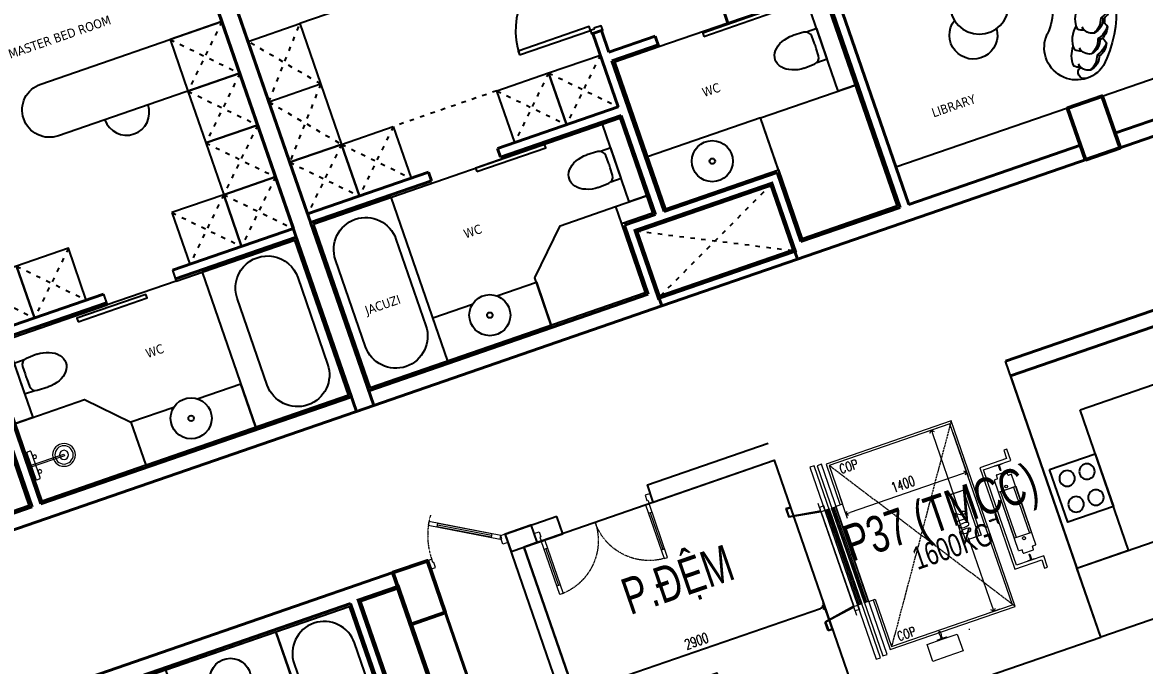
# Model space of a CAD drawing. Header units: millimetres. Extents: x -361654186 to 361255443, y -278569811 to 278836587.
# Drawn here: x -89505 to -77211, y 36357 to 43406 of the extents above; entities that cross this region are included whole.
import ezdxf
from ezdxf.enums import TextEntityAlignment as Align
from ezdxf.xclip import XClip

# ---------------------------------------------------------------- set-up
doc = ezdxf.new("R2010")
doc.units = ezdxf.units.MM
doc.header["$MEASUREMENT"] = 0
doc.header["$XCLIPFRAME"] = 0
for name, pattern in [('ACAD_ISO03W100', [30, 12, -18]), ('Xref_ST_MBDV Cot vach 30.7.2022$0$ACAD_ISO02W100', [15, 12, -3]), ('Xref_ST_MBDV Cot vach 30.7.2022$0$HIDDEN', [0.375, 0.25, -0.125]), ('Xref_ST_MBDV Cot vach 30.7.2022$0$HIDDEN2', [0.1875, 0.125, -0.0625])]:
    doc.linetypes.add(name, pattern=pattern)
for name, color, linetype, lineweight in [('00_duong_QH', 7, 'Continuous', 9), ('A-NoiThat', 39, 'Continuous', 13), ('KT-Net cat', 1, 'Continuous', 40), ('KT-Net cot vach', 2, 'Continuous', 50), ('KT-Net thay', 7, 'Continuous', 15), ('Xref_ST_MBDV Cot vach 30.7.2022$0$CUA', 37, 'Continuous', 13), ('Xref_ST_MBDV Cot vach 30.7.2022$0$KT-Noi that', 36, 'Continuous', 9)]:
    doc.layers.add(name, color=color, linetype=linetype, lineweight=lineweight)
for name, color, linetype in [('1VinaPVC-Text', 9, 'Continuous'), ('220403_HDN_Penthouse Plan$0$220207_HDN_HBA_PH_PM$0$A-_FURT-LOOSE_E_N', 8, 'Continuous'), ('220403_HDN_Penthouse Plan$0$A-CORE-OTLN', 160, 'Continuous'), ('220403_HDN_Penthouse Plan$0$FURN', 8, 'Continuous'), ('A-_FURN----_E-_N', 251, 'Continuous'), ('A-_SANIEQPT_E-_N', 251, 'Continuous'), ('IDEA - dim', 251, 'Continuous'), ('Kaka - ph', 7, 'Continuous'), ('KT-Net manh', 139, 'Continuous'), ('Xref_ST_MBDV Cot vach 30.7.2022$0$IDEA - dim', 251, 'Continuous'), ('Xref_ST_MBDV Cot vach 30.7.2022$0$KT-Net manh', 139, 'Continuous'), ('Xref_ST_MBDV Cot vach 30.7.2022$0$KT-Text', 7, 'Continuous')]:
    doc.layers.add(name, color=color, linetype=linetype)
doc.styles.add('Tahoma', font='tahoma.ttf')
doc.styles.add('Xref_ST_MBDV Cot vach 30.7.2022$0$Arial', font='arial.ttf', dxfattribs={"width": 0.7})
doc.styles.add('Xref_ST_MBDV Cot vach 30.7.2022$0$ROMANS', font='ROMANS.SHX')
doc.styles.add('Xref_ST_MBDV Cot vach 30.7.2022$0$xref.N.Cot vach tang N2$0$DIM', font='vnsimli.shx', dxfattribs={"width": 0.7})
doc.dimstyles.new('Xref_ST_MBDV Cot vach 30.7.2022$0$xref.N.Cot vach tang N2$0$CCU 1-100 A1', dxfattribs={"dimscale": 100, "dimtxt": 2.2, "dimasz": 1, "dimexe": 1, "dimexo": 0, "dimgap": 1, "dimtad": 1, "dimdec": 0, "dimdsep": 46, "dimtxsty": 'Xref_ST_MBDV Cot vach 30.7.2022$0$xref.N.Cot vach tang N2$0$DIM', "dimblk1": 'Xref_ST_MBDV Cot vach 30.7.2022$0$xref.N.Cot vach tang N2$0$_ARCHTICK', "dimblk2": 'Xref_ST_MBDV Cot vach 30.7.2022$0$xref.N.Cot vach tang N2$0$_ARCHTICK', "dimsah": 1, "dimcen": 0, "dimdle": 1, "dimclrd": 256, "dimclre": 256, "dimclrt": 31, "dimadec": 0, "dimazin": 0, "dimtfac": 1, "dimtdec": 0, "dimtix": 1, "dimtmove": 2, "dimatfit": 3, "dimldrblk": 'Xref_ST_MBDV Cot vach 30.7.2022$0$xref.N.Cot vach tang N2$0$_ARCHTICK', "dimfxl": 8, "dimtolj": 1, "dimarcsym": 0})

# ---------------------------------------------------------------- blocks, each defined once
blk = doc.blocks.new('Xref_ST_MBDV Cot vach 30.7.2022$0$xref.N.Cot vach tang N2$0$_Open90')
at = {"color": 0, "linetype": 'ByBlock', "lineweight": -2}
for p, q in [((0, 0), (-1, 0)), ((-0.5, 0.5), (0, 0)), ((0, 0), (-0.5, -0.5))]:
    blk.add_line(p, q, dxfattribs=at)
blk = doc.blocks.new('*D45')
at = {"layer": 'Defpoints', "color": 0, "transparency": 16777216}
for p in [(-79547, 38937), (-79480, 38960, 0), (-78795, 36975, 0)]:
    blk.add_point(p, dxfattribs=at)
at = {"layer": 'Xref_ST_MBDV Cot vach 30.7.2022$0$KT-Noi that', "color": 5, "transparency": 16777216}
for p, q in [((-79480, 38960), (-79595, 38920)), ((-79531, 38889), (-79257, 38095)), ((-78878, 36999), (-79141, 37758)), ((-78795, 36975), (-78909, 36935))]:
    blk.add_line(p, q, dxfattribs=at)
at = {"layer": 'Xref_ST_MBDV Cot vach 30.7.2022$0$KT-Noi that', "color": 5, "transparency": 16777216, "xscale": 50, "yscale": 50, "zscale": 50}
for p, rotation in [((-79547, 38937), 109.0471379540465), ((-78862, 36952), 289.0471379540465)]:
    blk.add_blockref('Xref_ST_MBDV Cot vach 30.7.2022$0$xref.N.Cot vach tang N2$0$_Open90', p, dxfattribs=dict(at, rotation=rotation))
at = {"layer": 'Xref_ST_MBDV Cot vach 30.7.2022$0$KT-Noi that', "color": 5, "transparency": 16777216, "insert": (-79199, 37927), "char_height": 110, "attachment_point": 5, "rotation": 289.0471, "style": 'Xref_ST_MBDV Cot vach 30.7.2022$0$xref.N.Cot vach tang N2$0$DIM'}
blk.add_mtext('\\A1;2100', dxfattribs=at)
blk = doc.blocks.new('Xref_ST_MBDV Cot vach 30.7.2022$0$xref.N.Cot vach tang N2$0$_ARCHTICK')
at = {"color": 0, "linetype": 'ByBlock', "const_width": 0.15}
blk.add_lwpolyline([(-0.5, -0.5), (0.5, 0.5)], dxfattribs=at)
blk = doc.blocks.new('*D46')
at = {"layer": 'Defpoints', "color": 0, "transparency": 16777216}
for p in [(-79312, 38912, 0), (-80554, 38219), (-80485, 38019)]:
    blk.add_point(p, dxfattribs=at)
at = {"layer": 'Xref_ST_MBDV Cot vach 30.7.2022$0$KT-Noi that', "color": 5, "transparency": 16777216}
for p, q in [((-79312, 38912), (-79145, 38428)), ((-79209, 38459), (-80438, 38035)), ((-80554, 38219), (-80469, 37971))]:
    blk.add_line(p, q, dxfattribs=at)
at = {"layer": 'Xref_ST_MBDV Cot vach 30.7.2022$0$KT-Noi that', "color": 5, "transparency": 16777216, "xscale": 50, "yscale": 50, "zscale": 50}
for p, rotation in [((-79162, 38476), 19.04713795298991), ((-80485, 38019), 199.0471379529899)]:
    blk.add_blockref('Xref_ST_MBDV Cot vach 30.7.2022$0$xref.N.Cot vach tang N2$0$_Open90', p, dxfattribs=dict(at, rotation=rotation))
at = {"layer": 'Xref_ST_MBDV Cot vach 30.7.2022$0$KT-Noi that', "color": 5, "transparency": 16777216, "insert": (-79858, 38346), "char_height": 110, "attachment_point": 5, "rotation": 19.0471, "style": 'Xref_ST_MBDV Cot vach 30.7.2022$0$xref.N.Cot vach tang N2$0$DIM'}
blk.add_mtext('\\A1;1400', dxfattribs=at)
blk = doc.blocks.new('*U25')
for p, q in [((-1260, 525), (-1300, 525)), ((-1280, 100), (-1280, 525)), ((-90, 525), (-50, 525)), ((-70, 100), (-70, 525)), ((-1260, 100), (-1300, 100)), ((-90, 100), (-50, 100))]:
    blk.add_line(p, q)
for points in [[(-1300, 0), (-1260, 0), (-1260, 625), (-1300, 625)], [(-50, 0), (-90, 0), (-90, 625), (-50, 625)], [(-1350, -100), (-1290, -100), (-1290, -40), (-1300, -40), (-1300, 0), (-1350, 0)], [(0, -100), (-60, -100), (-60, -40), (-50, -40), (-50, 0), (0, 0)]]:
    blk.add_lwpolyline(points, close=True)
at = {"linetype": 'Xref_ST_MBDV Cot vach 30.7.2022$0$HIDDEN2'}
for centre, start, end in [((-1300, 0), 0, 90), ((-50, 0), 90, 180)]:
    blk.add_arc(centre, 625, start, end, dxfattribs=at)
blk = doc.blocks.new('*U27')
blk.add_line((147, -33), (666, -333))
for points in [[(0, 100), (60, 100), (60, 40), (50, 40), (50, 0), (0, 0)], [(50, 0), (743, -400), (763, -365), (70, 35)], [(900, 100), (840, 100), (840, 40), (850, 40), (850, 0), (900, 0)], [(137, -50), (157, -15), (676, -315), (656, -350)]]:
    blk.add_lwpolyline(points, close=True)
at = {"linetype": 'Xref_ST_MBDV Cot vach 30.7.2022$0$HIDDEN'}
blk.add_arc((50, 0), 800, 324.9505, 0, dxfattribs=at)
blk = doc.blocks.new('*D44')
at = {"layer": 'Defpoints', "color": 5, "transparency": 16777216}
for p, q in [((-80627, 36744), (-80731, 37047)), ((-83409, 36070), (-80762, 36984)), ((-83368, 35798), (-83473, 36101))]:
    blk.add_line(p, q, dxfattribs=at)
at = {"layer": 'Defpoints', "color": 0, "transparency": 16777216}
for p in [(-80715, 37000), (-80627, 36744), (-83368, 35798)]:
    blk.add_point(p, dxfattribs=at)
at = {"layer": 'Defpoints', "color": 5, "transparency": 16777216, "xscale": 50, "yscale": 50, "zscale": 50}
for p, rotation in [((-80715, 37000), 19.04713795401963), ((-83456, 36054), 199.0471379540196)]:
    blk.add_blockref('Xref_ST_MBDV Cot vach 30.7.2022$0$xref.N.Cot vach tang N2$0$_Open90', p, dxfattribs=dict(at, rotation=rotation))
at = {"layer": 'Defpoints', "color": 5, "transparency": 16777216, "insert": (-82120, 36626), "char_height": 110, "attachment_point": 5, "rotation": 19.0471, "style": 'Xref_ST_MBDV Cot vach 30.7.2022$0$xref.N.Cot vach tang N2$0$DIM'}
blk.add_mtext('\\A1;2900', dxfattribs=at)
blk = doc.blocks.new('ĂERWER')
at = {"layer": 'Xref_ST_MBDV Cot vach 30.7.2022$0$KT-Text', "extrusion": (-4.67132e-09, 1.35303e-08, 1), "style": 'Xref_ST_MBDV Cot vach 30.7.2022$0$Arial', "width": 0.7}
blk.add_text('P37 (TMCC)', height=400, rotation=19.0471, dxfattribs=at).set_placement((-79424, 37589, 0), align=Align.CENTER)
at = {"layer": 'Xref_ST_MBDV Cot vach 30.7.2022$0$KT-Text', "extrusion": (7.27278e-08, 3.96042e-08, 1), "style": 'Xref_ST_MBDV Cot vach 30.7.2022$0$Arial', "width": 0.7}
blk.add_text('1600KG', height=250, rotation=19.0471, dxfattribs=at).set_placement((-79317, 37288, 0), align=Align.CENTER)
blk = doc.blocks.new('220126_HDN_HBA typical plan$0$210902_YS plan 330pm ver13$0$TOTO-WC-CW822J')
at = {"color": 0}
blk.add_lwpolyline([(-177, -119), (-175, 0), (175, 0), (177, -119)], dxfattribs=at)
blk.add_lwpolyline([(-190, -270), (-183, -145, -0.39087), (-115, -78), (-28, -76, -0.013886), (28, -76), (115, -78, -0.39087), (183, -145), (190, -270)], format="xyb", dxfattribs=at)
blk.add_ellipse((0, -270), major_axis=(0, -270), ratio=0.703704, start_param=4.712389, end_param=7.853982, dxfattribs=at)
blk = doc.blocks.new('A$C2A980E36')
at = {"ltscale": 0.5}
blk.add_lwpolyline([(-10, 0), (10, 0), (10, 400), (-10, 400)], close=True, dxfattribs=at)
blk.add_lwpolyline([(160, 60), (160, 30, -0.414214), (150, 20), (-150, 20, -0.414214), (-160, 30), (-160, 60, -0.414214), (-150, 70), (150, 70, -0.414214)], format="xyb", close=True, dxfattribs=at)
for centre, radius in [((0, 400), 125), ((0, 400), 100), ((0, 400), 50), ((-85, 90), 20), ((85, 90), 20)]:
    blk.add_circle(centre, radius, dxfattribs=at)
blk = doc.blocks.new('skvl9')
at = {"layer": 'A-_FURN----_E-_N', "linetype": 'Continuous'}
blk.add_lwpolyline([(0, -5680), (-2100, -5680, -0.414214), (-2400, -5380), (-2400, -5380, -0.414214), (-2100, -5080), (0, -5080)], format="xyb", close=True, dxfattribs=at)
for points in [[(-600, -5080), (-600, -5680), (0, -5680), (0, -5080), (-600, -5080)], [(-600, -5680), (-600, -6280), (0, -6280), (0, -5680), (-600, -5680)], [(-600, -6280), (-600, -6880), (0, -6880), (0, -6280), (-600, -6280)], [(-3600, -6880), (-3600, -7480), (-3000, -7480), (-3000, -6880), (-3600, -6880)], [(-3000, -6880), (-3000, -7480), (-2400, -7480), (-2400, -6880), (-3000, -6880)], [(-1200, -6880), (-1200, -7480), (-600, -7480), (-600, -6880), (-1200, -6880)], [(-600, -6880), (-600, -7480), (0, -7480), (0, -6880), (-600, -6880)], [(-25, -9405), (-25, -7605), (-1100, -7605), (-1100, -9405)]]:
    blk.add_lwpolyline(points, close=True, dxfattribs=at)
at = {"layer": 'A-_FURN----_E-_N', "linetype": 'Continuous', "extrusion": (-2.48335e-06, -2.77278e-06, 1), "elevation": 0}
blk.add_lwpolyline([(-830, -8002, -1), (-130, -8002), (-130, -9009, -1), (-830, -9009)], format="xyb", close=True, dxfattribs=at)
at = {"layer": 'A-_FURN----_E-_N', "linetype": 'Continuous'}
blk.add_arc((-1312, -5680), 250, 180, 360, dxfattribs=at)
at = {"layer": 'IDEA - dim'}
for p, q in [((-2200, -7480), (-2200, -7605)), ((-1400, -7480), (-1400, -7605)), ((-1400, -7605), (-2200, -7605))]:
    blk.add_line(p, q, dxfattribs=at)
for points in [[(-3725, -6005), (-6000, -6005), (-6000, -7455), (-5450, -7455), (-5450, -9405), (-3725, -9405)], [(-3375, -7605), (-3375, -8505), (-3575, -8505), (-3575, -7605)], [(-2563, -7675), (-1763, -7675), (-1763, -7635), (-2563, -7635)], [(-5450, -8355), (-3725, -8355), (-3725, -9405), (-5450, -9405)]]:
    blk.add_lwpolyline(points, close=True, dxfattribs=at)
for points in [[(-1400, -7605), (-25, -7605), (-25, -9405), (-3575, -9405), (-3575, -7605), (-2200, -7605)], [(-2375, -8905), (-2375, -9405), (-3575, -9405), (-3575, -8505), (-2775, -8505), (-2375, -8905)], [(-1879, -8905), (-2375, -8905), (-2375, -9405), (-1100, -9405), (-1100, -8905), (-1596, -8905)]]:
    blk.add_lwpolyline(points, dxfattribs=at)
for radius in [225, 30]:
    blk.add_circle((-1737, -9080), radius, dxfattribs=at)
at = {"layer": 'KT-Net cat'}
for p, q in [((-3600, -7480), (-2200, -7480)), ((-1400, -7480), (0, -7480)), ((-3600, -7580), (-2200, -7580)), ((-1400, -7580), (0, -7580))]:
    blk.add_line(p, q, dxfattribs=at)
for points in [[(200, -9600), (200, 0)], [(0, -7480), (0, -600)], [(-3700, -9430), (-3700, -5980)], [(-3600, -9430), (-3600, -7580)], [(0, -9430), (0, -7580)], [(-3700, -9430), (-5475, -9430)], [(0, -9430), (-3600, -9430)], [(200, -9600), (-15340, -9600)]]:
    blk.add_lwpolyline(points, dxfattribs=at)
at = {"layer": 'KT-Net manh', "linetype": 'ACAD_ISO03W100', "ltscale": 4}
for p, q in [((-600, -5080), (0, -5680)), ((0, -5080), (-600, -5680)), ((-600, -5680), (0, -6280)), ((0, -5680), (-600, -6280)), ((-600, -6280), (0, -6880)), ((0, -6280), (-600, -6880)), ((-3600, -6880), (-3000, -7480)), ((-3000, -6880), (-2400, -7480)), ((-2400, -6880), (-3000, -7480)), ((-1200, -6880), (-600, -7480)), ((-600, -6880), (-1200, -7480)), ((-600, -6880), (0, -7480)), ((0, -6880), (-600, -7480))]:
    blk.add_line(p, q, dxfattribs=at)
at = {"layer": 'A-_SANIEQPT_E-_N', "xscale": -0.9999999999999991, "rotation": 90.00211520116079}
blk.add_blockref('220126_HDN_HBA typical plan$0$210902_YS plan 330pm ver13$0$TOTO-WC-CW822J', (-3375, -8055), dxfattribs=at)
at = {"layer": 'A-NoiThat', "extrusion": (0, 0, -1), "zscale": -1, "rotation": 89.99788479884786}
blk.add_blockref('A$C2A980E36', (3584, -9005), dxfattribs=at)
at = {"layer": '1VinaPVC-Text', "style": 'Tahoma', "text_generation_flag": 6}
for s, rotation, p in [('MASTER BED ROOM', 180.0017, (-2324, -4709)), ('WC', 180, (-1973, -8302))]:
    blk.add_text(s, height=100, rotation=rotation, dxfattribs=at).set_placement(p)
blk = doc.blocks.new('d900n')
for points in [[(20, -50), (20, -40), (65, -40), (65, 0), (-65, 0), (-65, -50)], [(885, -40), (65, -40), (65, -85), (885, -85)], [(20, -850), (20, -860), (65, -860), (65, -900), (-65, -900), (-65, -850)]]:
    blk.add_lwpolyline(points, close=True)
blk.add_arc((65, -40), 820, 270, 0)
blk = doc.blocks.new('220403_HDN_Penthouse Plan$0$A$Cece1f3a0')
at = {"layer": '220403_HDN_Penthouse Plan$0$FURN'}
blk.add_circle((0, 0), 436, dxfattribs=at)
blk.add_arc((-338, -313, 0), 356, 105.8233, 339.6737, dxfattribs=at)
blk = doc.blocks.new('220403_HDN_Penthouse Plan$0$sofa043')
at = {"color": 0}
for points in [[(-370, -119, 0.14773), (-501, -227, 0.213343), (-664, -305, 0.178662)], [(-319, -166, 0.116002), (-370, -119, 0.249542), (-512, -205, -9.61688)], [(-194, -103, 0.14773), (-325, -211, 0.213343), (-487, -289, 0.178662)], [(-140, -155, 0.125567), (-194, -103, 0.249542), (-336, -189, -9.61688)], [(33, -65, 0.14773), (-98, -173, 0.213343), (-260, -251, 0.178662)], [(103, -243, 0.356772), (33, -65, 0.249542), (-109, -151, -9.61688)], [(-500, -205, 0.306663), (-664, -305, 0.30633), (-595, -433, -0.872847)], [(-324, -190, 0.306663), (-487, -289, 0.30633), (-419, -418, -0.872847)], [(-97, -151, 0.306663), (-260, -251, 0.30633), (-191, -379, -0.872847)], [(108, -218, -0.165541), (160, -270, -0.425989), (-206, -435, -0.121523), (-220, -359, 7.115464)], [(401, -308, -0.356772), (489, -139, -0.249542), (621, -239, 9.61688)], [(609, -238, -0.306663), (761, -354, -0.30633), (680, -475, 0.872847)], [(398, -283, 0.165541), (342, -329, 0.425989), (688, -532, 0.121523), (710, -458, -7.115464)], [(-394, -486, -0.201081), (-609, -489, -0.121523), (-623, -413, 7.115464)], [(-174, -446, -0.24852), (-433, -473, -0.121523), (-447, -397, 7.115464)], [(303, -793, 0.282268), (-252, -764, 0.308297)]]:
    blk.add_lwpolyline(points, format="xyb", dxfattribs=at)
for centre, radius, start, end in [((0, -1267), 1267, 54.8371, 119.1922), ((-412, -448), 354, 125.7179, 296.7746), ((0, -1267), 1142, 94.6666, 97.7656), ((0, -1267), 1142, 68.5884, 85.2775), ((495, -496), 354, 237.2547, 48.3114), ((-685, -370), 70, 171.0832, 319.3433), ((-412, -448), 229, 167.8032, 173.7904), ((774, -446), 70, 214.686, 2.9461), ((495, -496), 229, 0.2389, 11.4549)]:
    blk.add_arc(centre, radius, start, end, dxfattribs=at)
blk = doc.blocks.new('skvl10')
at = {"layer": 'A-_FURN----_E-_N', "linetype": 'Continuous'}
for p, q in [((2488, -5380), (800, -5380)), ((200, -6080), (800, -6080)), ((5235, -6905), (4435, -6905))]:
    blk.add_line(p, q, dxfattribs=at)
for points in [[(800, -5380), (800, -6780), (200, -6780), (200, -5380), (800, -5380)], [(800, -6780), (800, -7380), (200, -7380), (200, -6780), (800, -6780)], [(1400, -6780), (1400, -7380), (800, -7380), (800, -6780), (1400, -6780)], [(3200, -6780), (3200, -7380), (2600, -7380), (2600, -6780), (3200, -6780)], [(3800, -6780), (3800, -7380), (3200, -7380), (3200, -6780), (3800, -6780)], [(4939, -6958), (5739, -6958), (5739, -6918), (4939, -6918)], [(225, -7505), (3775, -7505), (3775, -8605), (3415, -8605), (3415, -9405), (225, -9405)], [(225, -7505), (225, -9405), (1125, -9405), (1125, -7505)], [(2104, -7545), (2904, -7545), (2904, -7505), (2104, -7505)]]:
    blk.add_lwpolyline(points, close=True, dxfattribs=at)
at = {"layer": 'A-_FURN----_E-_N', "color": 8, "ltscale": 5, "extrusion": (-2.48335e-06, -2.77278e-06, 1), "elevation": 0}
blk.add_lwpolyline([(325, -7955, -1), (1025, -7955), (1025, -8962, -1), (325, -8962)], format="xyb", close=True, dxfattribs=at)
at = {"layer": 'IDEA - dim'}
blk.add_line((3415, -8405), (3775, -8405), dxfattribs=at)
for points in [[(4435, -6905), (3925, -6905), (3925, -8605), (5235, -8605), (5235, -9405), (6335, -9405), (6335, -6905), (5235, -6905)], [(2325, -9405), (2325, -8855), (2775, -8405), (3415, -8405), (3415, -8605)], [(1866, -8905), (2325, -8905), (2325, -9405), (1125, -9405), (1125, -8905), (1584, -8905)]]:
    blk.add_lwpolyline(points, dxfattribs=at)
for points in [[(6135, -8005), (6135, -6905), (6335, -6905), (6335, -8005)], [(3575, -8405), (3575, -7505), (3775, -7505), (3775, -8405)], [(5235, -8605), (5235, -8005), (3925, -8005), (3925, -8605)], [(5235, -8005), (6335, -8005), (6335, -9405), (5235, -9405)], [(8450, -9000), (6460, -9000), (6460, -9430), (8450, -9430)], [(8850, -9000), (9600, -9000), (9600, -9430), (8850, -9430)]]:
    blk.add_lwpolyline(points, close=True, dxfattribs=at)
for centre, radius in [((4580, -8280), 225), ((4580, -8280), 30), ((1725, -9080), 225), ((1725, -9080), 30)]:
    blk.add_circle(centre, radius, dxfattribs=at)
at = {"layer": 'Kaka - ph', "color": 6, "const_width": 50}
blk.add_lwpolyline([(3540, -8730), (5110, -8730), (5110, -9500), (3540, -9500)], close=True, dxfattribs=at)
at = {"layer": 'KT-Net cat'}
for p, q in [((0, -600), (0, -9600)), ((200, -7380), (200, -600)), ((3800, -7380), (3800, -6530)), ((3900, -6530), (3800, -6530)), ((3900, -6530), (3900, -6780)), ((3900, -6780), (4435, -6780)), ((3900, -6880), (3900, -8630)), ((4435, -6905), (4435, -6780)), ((5235, -6905), (5235, -6780)), ((6360, -9430), (6360, -6880)), ((6460, -6880), (6460, -9430)), ((1600, -7380), (200, -7380)), ((200, -9430), (200, -7480)), ((1600, -7480), (200, -7480)), ((1600, -7380), (1600, -7480)), ((3800, -7380), (2400, -7380)), ((2400, -7380), (2400, -7480)), ((3800, -7480), (2400, -7480)), ((3800, -8630), (3800, -7480)), ((3440, -8630), (3800, -8630)), ((3440, -9430), (3440, -8630)), ((3900, -8630), (5210, -8630)), ((5210, -8630), (5210, -9430)), ((3540, -9600), (3540, -8730)), ((3540, -8730), (5110, -8730)), ((5110, -8730), (5110, -9600)), ((3440, -9430), (200, -9430)), ((6360, -9430), (5210, -9430)), ((8450, -9430), (6460, -9430)), ((9600, -9430), (8850, -9430)), ((3540, -9600), (0, -9600)), ((10395, -9600), (5110, -9600))]:
    blk.add_line(p, q, dxfattribs=at)
blk.add_lwpolyline([(3900, -6880), (4435, -6880)], dxfattribs=at)
blk.add_lwpolyline([(5110, -9600), (3540, -9600), (3540, -9500), (5110, -9500)], close=True, dxfattribs=at)
at = {"layer": 'KT-Net cot vach'}
blk.add_lwpolyline([(8450, -9600), (8850, -9600), (8850, -9000), (8450, -9000)], close=True, dxfattribs=at)
at = {"layer": 'KT-Net manh', "linetype": 'ACAD_ISO03W100', "ltscale": 4}
for p, q in [((800, -6080), (200, -5380)), ((200, -6080), (800, -5380)), ((800, -6080), (200, -6780)), ((200, -6080), (800, -6780)), ((800, -6780), (200, -7380)), ((200, -6780), (800, -7380)), ((1400, -6780), (800, -7380)), ((800, -6780), (1400, -7380)), ((2600, -6780), (1400, -6780)), ((3200, -6780), (2600, -7380)), ((2600, -6780), (3200, -7380)), ((3800, -6780), (3200, -7380)), ((3200, -6780), (3800, -7380)), ((3540, -8730), (5110, -9500)), ((5110, -8730), (3540, -9500))]:
    blk.add_line(p, q, dxfattribs=at)
at = {"layer": 'A-_SANIEQPT_E-_N', "xscale": -0.9999999999999999, "rotation": 270.0021152011607}
for p in [(6135, -7455), (3575, -7955)]:
    blk.add_blockref('220126_HDN_HBA typical plan$0$210902_YS plan 330pm ver13$0$TOTO-WC-CW822J', p, dxfattribs=at)
at = {"layer": 'IDEA - dim', "rotation": 180.0007050974248}
blk.add_blockref('d900n', (3850, -6530), dxfattribs=at)
at = {"layer": 'IDEA - dim', "extrusion": (2.04874e-06, -2.58004e-06, -1), "zscale": -1.000000000000004, "rotation": 107.0507165650952}
blk.add_blockref('220403_HDN_Penthouse Plan$0$sofa043', (-9308, -8144, 1), dxfattribs=at)
at = {"layer": 'IDEA - dim', "extrusion": (2.04874e-06, -2.58004e-06, -1), "xscale": 0.7384615384615367, "yscale": 0.7384615384615367, "zscale": -0.7384615384615406, "rotation": 77.18989165817808}
blk.add_blockref('220403_HDN_Penthouse Plan$0$A$Cece1f3a0', (-7905, -7613, 1), dxfattribs=at)
at = {"layer": '1VinaPVC-Text', "style": 'Tahoma', "text_generation_flag": 6}
for s, p in [('WC', (4724, -7587)), ('WC', (1748, -8200)), ('JACUZI', (453, -8639)), ('LIBRARY', (7028, -8619))]:
    blk.add_text(s, height=100, rotation=180, dxfattribs=at).set_placement(p)
blk = doc.blocks.new('*U257')
at = {"linetype": 'Continuous'}
for points in [[(-725, 750), (-275, 750), (-275, 350), (-725, 350)], [(-725, 350), (-675, 350), (-675, 750), (-725, 750)], [(-375, -850), (375, -850), (375, 850), (-375, 850)], [(725, 750), (275, 750), (275, 350), (725, 350)], [(725, 350), (675, 350), (675, 750), (725, 750)], [(-725, 200), (-275, 200), (-275, -200), (-725, -200)], [(-725, -200), (-675, -200), (-675, 200), (-725, 200)], [(725, 200), (275, 200), (275, -200), (725, -200)], [(725, -200), (675, -200), (675, 200), (725, 200)], [(-725, -750), (-275, -750), (-275, -350), (-725, -350)], [(-725, -350), (-675, -350), (-675, -750), (-725, -750)], [(725, -750), (275, -750), (275, -350), (725, -350)], [(725, -350), (675, -350), (675, -750), (725, -750)]]:
    blk.add_lwpolyline(points, close=True, dxfattribs=at)
blk = doc.blocks.new('*U109')
at = {"ltscale": 5}
blk.add_lwpolyline([(305, -530), (305, 0), (-305, 0), (-305, -530)], close=True, dxfattribs=at)
for centre in [(-150, -150), (150, -150), (-150, -380), (150, -380)]:
    blk.add_circle(centre, 85, dxfattribs=at)
blk = doc.blocks.new('sdp1')
at = {"color": 1}
blk.add_lwpolyline([(-125, 6400), (1175, 6400), (1175, 9600)], dxfattribs=at)
at = {"layer": 'IDEA - dim'}
for points in [[(1775, 8830), (3475, 8830), (3475, 9430), (1175, 9430), (1175, 7200), (1775, 7200)], [(1175, 7200), (3875, 7200), (3875, 6400), (1175, 6400)]]:
    blk.add_lwpolyline(points, close=True, dxfattribs=at)
at = {"layer": 'KT-Net cat'}
for p, q in [((4075, 9600), (1175, 9600)), ((1175, 9430), (3475, 9430))]:
    blk.add_line(p, q, dxfattribs=at)
at = {"layer": '220403_HDN_Penthouse Plan$0$220207_HDN_HBA_PH_PM$0$A-_FURT-LOOSE_E_N', "linetype": 'Continuous', "extrusion": (3.17038e-06, 8.95883e-07, -1), "zscale": -1, "rotation": 89.99997399695714}
blk.add_blockref('*U109', (-1775, 8015, 0), dxfattribs=at)
at = {"layer": 'A-_FURN----_E-_N', "linetype": 'Continuous', "rotation": 90}
blk.add_blockref('*U257', (1912, 5058), dxfattribs=at)
blk = doc.blocks.new('skvl8')
at = {"layer": 'A-_FURN----_E-_N', "linetype": 'Continuous'}
blk.add_lwpolyline([(-2462, 7605), (-4099, 7605), (-4099, 9405), (-774, 9405), (-774, 7605), (-1662, 7605)], dxfattribs=at)
blk.add_lwpolyline([(-774, 9405), (-774, 7605), (-1624, 7605), (-1624, 9405)], close=True, dxfattribs=at)
at = {"layer": 'A-_FURN----_E-_N', "linetype": 'Continuous', "extrusion": (-2.48335e-06, 2.77278e-06, 1), "elevation": 0}
blk.add_lwpolyline([(-1549, 8001, 1), (-849, 8001), (-849, 9008, 1), (-1549, 9008)], format="xyb", close=True, dxfattribs=at)
at = {"layer": 'IDEA - dim'}
blk.add_lwpolyline([(-2403, 8905), (-2899, 8905), (-2899, 9405), (-1624, 9405), (-1624, 8905), (-2121, 8905)], dxfattribs=at)
blk.add_circle((-2262, 9080), 225, dxfattribs=at)
at = {"layer": 'Kaka - ph', "color": 6, "const_width": 50}
blk.add_lwpolyline([(-200, 9430), (-649, 9430), (-649, 7580), (-200, 7580)], close=True, dxfattribs=at)
at = {"layer": 'KT-Net cat'}
for p, q in [((-200, 9600), (-4224, 9600)), ((200, 9600), (200, 600)), ((-749, 9430), (-4124, 9430)), ((-749, 7580), (-749, 9430)), ((-649, 9430), (-200, 9430)), ((-649, 7580), (-649, 9430)), ((-200, 9430), (-200, 7580))]:
    blk.add_line(p, q, dxfattribs=at)
at = {"layer": 'KT-Net cot vach'}
blk.add_lwpolyline([(-200, 9600), (200, 9600), (200, 9000), (-200, 9000)], close=True, dxfattribs=at)

msp = doc.modelspace()

# ---------------------------------------------------------------- linework, layer by layer
at = {"layer": '00_duong_QH', "color": 251, "extrusion": (7.52316e-37, 3.29453e-06, 1), "elevation": 0}
for points in [[(-67168.3, 45793.9), (-69186.7, 45087.9), (-71604.5, 52090.9, 0.3654504), (-76316.2, 54156.4), (-105251.9, 44174.2, 0.4561586), (-107468.3, 38521.1), (-99355.1, 24907.3, 0.3106789), (-93192.1, 22936), (-70669.3, 30727.4, 0.2299221), (-70384.4, 31142.1), (-70163.5, 32158.8, -0.2831678), (-69704.7, 32660.4), (-65284.3, 34181), (-65284.3, 34181)], [(-71781, 52030, 0.3727735), (-75821.6, 53914.3), (-105257.3, 43759.2, 0.4585216), (-107302, 38607.4), (-99387.7, 25327.4, 0.355305), (-93639.7, 23225.5), (-70845.1, 31089.8, 0.2042795), (-70778.8, 31210.9), (-70555, 32240.8, -0.2754116), (-69827.2, 33041.3), (-65414.8, 34559.2)]]:
    msp.add_lwpolyline(points, format="xyb", dxfattribs=at)
at = {"layer": '220403_HDN_Penthouse Plan$0$A-CORE-OTLN', "extrusion": (-8.1701e-08, 3.29517e-06, 1), "elevation": -3}
msp.add_lwpolyline([(-83649.2, 37991.1), (-84216.4, 37795.4), (-84151.2, 37606.4), (-83583.7, 37801.2)], close=True, dxfattribs=at)
at = {"layer": 'Defpoints', "elevation": 0}
msp.add_lwpolyline([(-84011, 37660.1), (-81269.8, 38606.5), (-80323.4, 35865.3), (-81599.5, 35424.7), (-81893.2, 36275.4), (-83358.3, 35769.6)], close=True, dxfattribs=at)
at = {"layer": 'Xref_ST_MBDV Cot vach 30.7.2022$0$IDEA - dim', "color": 1}
for p, q in [((-82593.1, 38149.6), (-81269.8, 38606.5)), ((-84011, 37660.1), (-83869.2, 37709)), ((-84011, 37660.1), (-83358.3, 35769.6))]:
    msp.add_line(p, q, dxfattribs=at)
at = {"layer": 'Xref_ST_MBDV Cot vach 30.7.2022$0$IDEA - dim', "color": 1, "elevation": 0}
for points in [[(-82593.1, 38149.6), (-82658.4, 38338.7), (-81335.1, 38795.5)], [(-82981.3, 34524.4), (-83075.9, 34491.8), (-84218.1, 37800.2), (-83934.5, 37898.1), (-83869.2, 37709)]]:
    msp.add_lwpolyline(points, dxfattribs=at)
at = {"layer": 'Xref_ST_MBDV Cot vach 30.7.2022$0$KT-Net manh'}
for p, q in [((-81139.9, 38076.9), (-81107.3, 37982.6)), ((-80757.8, 38042.7), (-81107.3, 37982.6)), ((-80759.5, 38047.6), (-81103.8, 37987.9)), ((-80398.8, 37002.9), (-80711, 36834.6)), ((-80397.1, 36998.1), (-80705, 36832.6)), ((-80678.4, 36740.3), (-80711, 36834.6))]:
    msp.add_line(p, q, dxfattribs=at)
at = {"layer": 'Xref_ST_MBDV Cot vach 30.7.2022$0$KT-Net manh', "elevation": 0}
for points in [[(-81139.9, 38076.9), (-81092.6, 38093.3)], [(-81103.8, 37987.9), (-81133.5, 38073.8), (-81091, 38088.5)], [(-80705, 36832.6), (-80675.3, 36746.7), (-80632.8, 36761.3)], [(-80678.4, 36740.3), (-80631.1, 36756.6)]]:
    msp.add_lwpolyline(points, dxfattribs=at)
at = {"layer": 'Xref_ST_MBDV Cot vach 30.7.2022$0$KT-Noi that', "linetype": 'Continuous', "ltscale": 2}
for p, q in [((-79329.5, 39038.3, 0), (-80700.1, 38565.1, 0)), ((-79345, 39006.6, 0), (-80668.3, 38549.7, 0)), ((-78659.6, 37021.5), (-79345, 39006.6, 0)), ((-78627.9, 37006.1), (-79329.5, 39038.3, 0)), ((-80831.2, 38546.4), (-80878.4, 38530)), ((-80878.4, 38530), (-80152.3, 36426.9)), ((-80105, 36443.2), (-80831.2, 38546.4)), ((-80700.1, 38565.1, 0), (-80545.1, 38116.2)), ((-80668.3, 38549.7, 0), (-80521.5, 38124.3)), ((-78849.9, 38546.2), (-78771.9, 38573.1)), ((-78845.5, 38541.3), (-78849.9, 38546.2)), ((-78811.7, 38550.7), (-78845.5, 38541.3)), ((-78830.9, 38448), (-78726.2, 38484.2)), ((-78803.7, 38527.4), (-78811.7, 38550.7)), ((-78772.3, 38566.6), (-78804.7, 38553.1)), ((-78804.7, 38553.1), (-78796.6, 38529.8)), ((-78801.1, 38517.7), (-78803.7, 38527.4)), ((-78792.9, 38493.7), (-78801.1, 38517.7)), ((-78796.6, 38529.8), (-78793.1, 38520.4)), ((-78793.1, 38520.4), (-78784.4, 38496.6)), ((-78784.4, 38496.6), (-78792.9, 38493.7)), ((-78771.9, 38573.1), (-78772.3, 38566.6)), ((-78708.6, 38447.4), (-78720.4, 38481.3)), ((-78592.2, 37619.7), (-78856.9, 38386.5)), ((-78854, 38392.3), (-78824.9, 38402.4)), ((-78822.1, 38408.2), (-78833.8, 38442.1)), ((-78702.8, 38444.5), (-78673.7, 38454.6)), ((-78403.1, 37685), (-78667.8, 38451.7)), ((-79365, 38222.1), (-79176, 38287.3)), ((-79341.4, 38230.2), (-79199.6, 38279.2)), ((-79199.6, 38279.2), (-79026.7, 37778.2)), ((-79176, 38287.3), (-79003, 37786.3)), ((-78812, 38256.4), (-78622.9, 38321.7)), ((-78637.7, 37751.7), (-78812, 38256.4)), ((-78788.4, 38264.6), (-78646.6, 38313.5)), ((-78614.1, 37759.8), (-78788.4, 38264.6)), ((-78646.6, 38313.5), (-78472.3, 37808.8)), ((-78622.9, 38321.7), (-78448.7, 37816.9)), ((-80790.4, 38137.3), (-80366.2, 36908.4)), ((-80521.5, 38124.3), (-80592.4, 38099.8)), ((-79192.1, 37721.1), (-79365, 38222.1)), ((-79168.5, 37729.2), (-79341.4, 38230.2)), ((-80726.8, 38106.3), (-80774.1, 38090)), ((-80774.1, 38090), (-80757.8, 38042.7)), ((-80757.8, 38042.7), (-80710.5, 38059)), ((-80394.1, 37004.6), (-80753.1, 38044.4)), ((-80710.5, 38059), (-80726.8, 38106.3)), ((-78849.5, 38018.7), (-78842.7, 38023.7)), ((-78837.1, 37970.6), (-78849.5, 38018.7)), ((-78842.7, 38023.7), (-78805.5, 37915.9)), ((-78910.8, 37948.3), (-78874.9, 37960.7)), ((-78905.6, 37933.2), (-78910.8, 37948.3)), ((-78869.7, 37945.6), (-78905.6, 37933.2)), ((-78874.9, 37960.7), (-78864.5, 37961.1)), ((-78861.2, 37951.7), (-78869.7, 37945.6)), ((-78864.5, 37961.1), (-78837.1, 37970.6)), ((-78833.8, 37961.1), (-78861.2, 37951.7)), ((-78813.9, 37915.7), (-78833.8, 37961.1)), ((-78805.5, 37915.9), (-78813.9, 37915.7)), ((-79003, 37786.3), (-79192.1, 37721.1)), ((-79026.7, 37778.2), (-79168.5, 37729.2)), ((-78448.7, 37816.9), (-78637.7, 37751.7)), ((-78472.3, 37808.8), (-78614.1, 37759.8)), ((-78586.3, 37616.9), (-78557.2, 37626.9)), ((-78539.8, 37590.7), (-78551.4, 37624.1)), ((-78534, 37587.8), (-78429.2, 37624)), ((-78426.4, 37629.8), (-78437.9, 37663.2)), ((-78435.1, 37669.1), (-78406, 37679.1)), ((-78410.8, 37527.2), (-78488.8, 37500.3)), ((-78488.8, 37500.3), (-78488.4, 37506.7)), ((-78488.4, 37506.7), (-78456, 37520.2)), ((-78476.3, 37576.8), (-78467.8, 37579.7)), ((-78467.5, 37552.9), (-78476.3, 37576.8)), ((-78467.8, 37579.7), (-78459.5, 37555.7)), ((-78464, 37543.5), (-78467.5, 37552.9)), ((-78456, 37520.2), (-78464, 37543.5)), ((-78459.5, 37555.7), (-78457, 37546)), ((-78457, 37546), (-78448.9, 37522.7)), ((-78448.9, 37522.7), (-78415.1, 37532)), ((-78415.1, 37532), (-78410.8, 37527.2)), ((-80398.8, 37002.9), (-80351.5, 37019.3)), ((-80351.5, 37019.3), (-80335.2, 36972)), ((-80233.4, 37060.1), (-80162.5, 37084.5)), ((-80186.1, 37076.4, 0), (-79998.5, 36532.9, 0)), ((-80162.5, 37084.5), (-79983, 36564.6)), ((-79998.5, 36532.9, 0), (-78627.9, 37006.1)), ((-79983, 36564.6), (-78659.6, 37021.5)), ((-80382.5, 36955.7), (-80398.8, 37002.9)), ((-80335.2, 36972), (-80382.5, 36955.7)), ((-79483.3, 36635.6), (-79437.8, 36655.5)), ((-79375.3, 36664.4), (-79483, 36627.2)), ((-79465.8, 36727.3), (-79450.6, 36732.6)), ((-79453.4, 36691.4), (-79465.8, 36727.3)), ((-79447.3, 36683), (-79453.4, 36691.4)), ((-79450.6, 36732.6), (-79438.2, 36696.7)), ((-79437.8, 36655.5), (-79447.3, 36683)), ((-79438.2, 36696.7), (-79437.8, 36686.2)), ((-79437.8, 36686.2), (-79428.4, 36658.8)), ((-79428.4, 36658.8), (-79380.3, 36671.2)), ((-79380.3, 36671.2), (-79375.3, 36664.4)), ((-79128.6, 36749.6), (-79128.8, 36758)), ((-80152.3, 36426.9), (-80105, 36443.2))]:
    msp.add_line(p, q, dxfattribs=at)
at = {"layer": 'Xref_ST_MBDV Cot vach 30.7.2022$0$KT-Noi that', "linetype": 'Xref_ST_MBDV Cot vach 30.7.2022$0$ACAD_ISO02W100', "ltscale": 2}
for p, q in [((-79329.5, 39038.3, 0), (-79983, 36564.6)), ((-78627.9, 37006.1), (-80668.3, 38549.7, 0))]:
    msp.add_line(p, q, dxfattribs=at)
at = {"layer": 'Xref_ST_MBDV Cot vach 30.7.2022$0$KT-Noi that', "linetype": 'Continuous', "ltscale": 2, "elevation": 0}
for points in [[(-78824.1, 37969.8), (-78632.1, 37413.7), (-78338.2, 37515.2), (-78307.2, 37425.4), (-78274.1, 37436.9), (-78316.5, 37559.7), (-78615.2, 37456.6), (-78795.7, 37979.6), (-78976.3, 38502.5), (-78677.6, 38605.7), (-78720, 38728.5), (-78753.1, 38717.1), (-78722.1, 38627.3), (-79016.1, 38525.8), (-78824.1, 37969.8)], [(-80032.7, 36478.7), (-80752.3, 38563), (-80799.5, 38546.7), (-80079.9, 36462.4)], [(-80710.5, 38059), (-80668, 38073.7), (-80488.5, 37553.8), (-80531, 37539.2)], [(-80639.6, 38083.5), (-80597.1, 38098.2), (-80417.6, 37578.3), (-80460.1, 37563.6)], [(-80531, 37539.2), (-80488.5, 37553.8), (-80309, 37034), (-80351.5, 37019.3)], [(-80460.1, 37563.6), (-80417.6, 37578.3), (-80238.1, 37058.4), (-80280.6, 37043.7)], [(-79429.2, 36645.8), (-79263.7, 36702.9), (-79199.8, 36517.7), (-79365.2, 36460.6), (-79530.6, 36403.5), (-79594.6, 36588.7), (-79429.2, 36645.8)]]:
    msp.add_lwpolyline(points, close=True, dxfattribs=at)
for points in [[(-80516.8, 37544), (-80696.3, 38063.9)], [(-80502.7, 37548.9), (-80682.2, 38068.8)], [(-80446, 37568.5), (-80625.4, 38088.4)], [(-80431.8, 37573.4), (-80611.3, 38093.3)], [(-80337.4, 37024.2), (-80516.8, 37544)], [(-80323.2, 37029.1), (-80502.7, 37548.9)], [(-80266.5, 37048.6), (-80446, 37568.5)], [(-80252.3, 37053.5), (-80431.8, 37573.4)]]:
    msp.add_lwpolyline(points, dxfattribs=at)
at = {"layer": 'Xref_ST_MBDV Cot vach 30.7.2022$0$KT-Noi that', "linetype": 'Continuous', "ltscale": 2}
for centre, radius in [((-78728.2, 38320.3), 14.5), ((-78532.4, 37753.1), 17.5)]:
    msp.add_circle(centre, radius, dxfattribs=at)
for centre, start, end in [((-78724.7, 38479.8), 19.04714, 109.04714), ((-78852.5, 38388), 109.04714, 199.04714), ((-78829.4, 38443.6), 109.04714, 199.04714), ((-78826.4, 38406.7), 289.04714, 19.04714), ((-78704.3, 38448.9), 199.04714, 289.04714), ((-78672.2, 38450.2), 19.04714, 109.04714), ((-78555.7, 37622.6), 19.04714, 109.04714), ((-78433.6, 37664.7), 109.04714, 199.04714), ((-78430.7, 37628.3), 289.04714, 19.04714), ((-78407.5, 37683.5), 289.04714, 19.04714), ((-78587.8, 37621.2), 199.04714, 289.04714), ((-78535.5, 37592.2), 199.04714, 289.04714)]:
    msp.add_arc(centre, 4.61, start, end, dxfattribs=at)

# ---------------------------------------------------------------- block references
at = {"layer": 'IDEA - dim'}
for name, p, rotation in [('sdp1', (-76713.4, 30235.1), 19.04713796589107), ('skvl8', (-82125, 28367, 0), 19.04713796592264)]:
    msp.add_blockref(name, p, dxfattribs=dict(at, rotation=rotation))
at = {"layer": 'KT-Net thay'}
for name, rotation in [('skvl10', 19.04713796592211), ('skvl9', 19.04713796592221)]:
    msp.add_blockref(name, (-88978.3, 48217.2), dxfattribs=dict(at, rotation=rotation))
at = {"layer": 'Xref_ST_MBDV Cot vach 30.7.2022$0$CUA', "xscale": -1, "rotation": 199.0471379530761}
msp.add_blockref('*U25', (-82593.1, 38149.6), dxfattribs=at)
at = {"layer": 'Xref_ST_MBDV Cot vach 30.7.2022$0$CUA', "rotation": 199.0471379528693}
msp.add_blockref('*U27', (-84218.1, 37800.2), dxfattribs=at)
at = {"layer": 'Xref_ST_MBDV Cot vach 30.7.2022$0$KT-Text'}
ref = msp.add_blockref('ĂERWER', (42.7, 261.9, 0), dxfattribs=at)
XClip(ref).set_block_clipping_path([(-129162.7130534218, -17397.7690829069), (14817.2869467421, 85402.2309170931)])

# ---------------------------------------------------------------- texts
at = {"layer": 'Xref_ST_MBDV Cot vach 30.7.2022$0$KT-Noi that', "linetype": 'Continuous', "ltscale": 2, "style": 'Xref_ST_MBDV Cot vach 30.7.2022$0$ROMANS', "width": 0.75}
for p in [(-80453.2, 38539.3, 0), (-79820.1, 36705.5)]:
    msp.add_text('COP', height=100, rotation=19.04714, dxfattribs=at).set_placement(p, align=Align.MIDDLE)
at = {"layer": 'Xref_ST_MBDV Cot vach 30.7.2022$0$KT-Text', "extrusion": (-7.73991e-08, -2.60739e-08, 1), "style": 'Xref_ST_MBDV Cot vach 30.7.2022$0$Arial', "width": 0.7}
msp.add_text('P.ĐỆM', height=400, rotation=19.04714, dxfattribs=at).set_placement((-82261.8, 37111, 0), align=Align.CENTER)

# ---------------------------------------------------------------- dimensions: what is measured, and where the dimension line sits
at = {"layer": 'Defpoints', "color": 5}
dim = msp.add_linear_dim(base=(-80715.1, 36999.9), p1=(-83368, 35797.7), p2=(-80626.8, 36744.1), angle=19.04714, dimstyle='Xref_ST_MBDV Cot vach 30.7.2022$0$xref.N.Cot vach tang N2$0$CCU 1-100 A1', override={"dimscale": 50, "dimblk1": 'Xref_ST_MBDV Cot vach 30.7.2022$0$xref.N.Cot vach tang N2$0$_Open90', "dimblk2": 'Xref_ST_MBDV Cot vach 30.7.2022$0$xref.N.Cot vach tang N2$0$_Open90', "dimclrd": 5, "dimclre": 5, "dimclrt": 5, "dimlwd": 65535, "dimlwe": 65535}, dxfattribs=at)
dim.commit()
dim.dimension.update_dxf_attribs({"geometry": '*D44', "text_midpoint": (-82120, 36626)})
at = {"layer": 'Xref_ST_MBDV Cot vach 30.7.2022$0$KT-Noi that', "color": 5}
dim = msp.add_linear_dim(base=(-80485, 38018.7), p1=(-79312.3, 38912, 0), p2=(-80554.1, 38218.8), angle=199.04714, dimstyle='Xref_ST_MBDV Cot vach 30.7.2022$0$xref.N.Cot vach tang N2$0$CCU 1-100 A1', override={"dimscale": 50, "dimblk1": 'Xref_ST_MBDV Cot vach 30.7.2022$0$xref.N.Cot vach tang N2$0$_Open90', "dimblk2": 'Xref_ST_MBDV Cot vach 30.7.2022$0$xref.N.Cot vach tang N2$0$_Open90', "dimclrd": 5, "dimclre": 5, "dimclrt": 5, "dimlwd": 65535, "dimlwe": 65535}, dxfattribs=at)
dim.commit()
dim.dimension.update_dxf_attribs({"geometry": '*D46', "text_midpoint": (-79857.6, 38346.4)})
dim = msp.add_linear_dim(base=(-79547.4, 38936.7, 0), p1=(-78794.9, 36974.8), p2=(-79480.2, 38959.9, 0), angle=289.04714, dimstyle='Xref_ST_MBDV Cot vach 30.7.2022$0$xref.N.Cot vach tang N2$0$CCU 1-100 A1', override={"dimscale": 50, "dimblk1": 'Xref_ST_MBDV Cot vach 30.7.2022$0$xref.N.Cot vach tang N2$0$_Open90', "dimblk2": 'Xref_ST_MBDV Cot vach 30.7.2022$0$xref.N.Cot vach tang N2$0$_Open90', "dimclrd": 5, "dimclre": 5, "dimclrt": 5, "dimlwd": 65535, "dimlwe": 65535}, dxfattribs=at)
dim.commit()
dim.dimension.update_dxf_attribs({"geometry": '*D45', "text_midpoint": (-79198.8, 37926.8, 0), "dimtype": 160})

doc.saveas('drawing.dxf')
